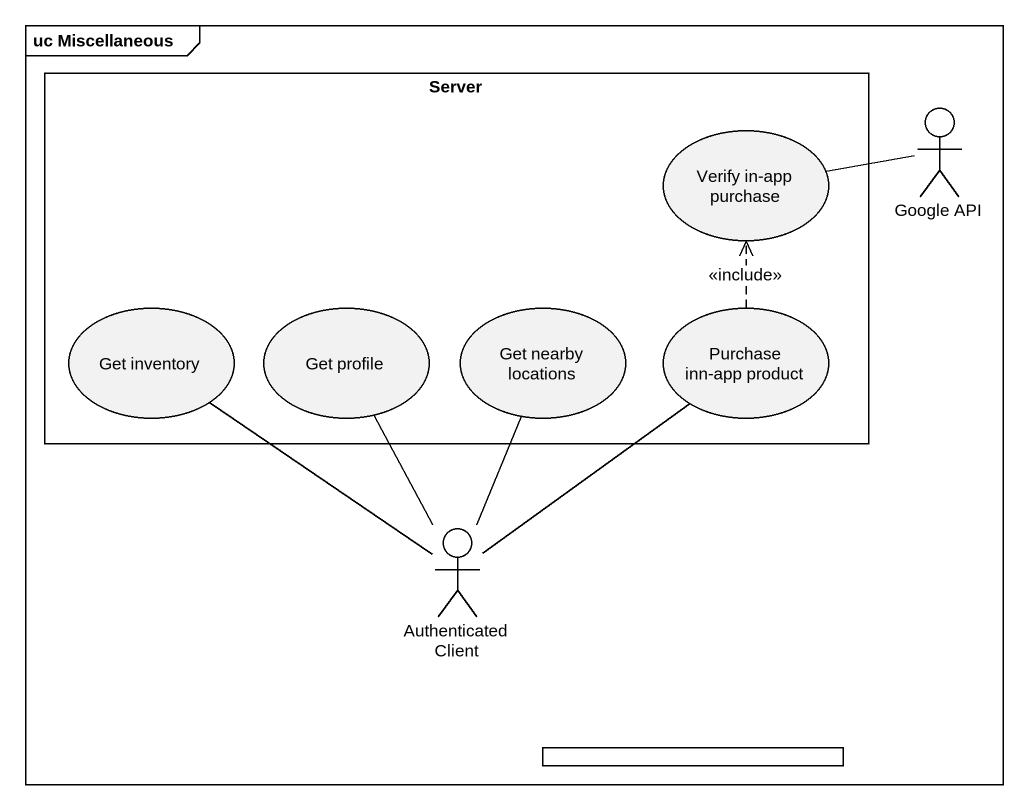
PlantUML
@startuml
mainframe uc Miscellaneous
rectangle Server {
  usecase "Verify in-app purchase" as Verify_in_app_purchase
  usecase "Get inventory" as Get_inventory
  usecase "Get profile" as Get_profile
  usecase "Get nearby locations" as Get_nearby_locations
  usecase "Purchase inn-app product" as Purchase_inn_app_product
}
actor "Google API" as Google_API
actor "Authenticated Client" as Authenticated_Client
rectangle " " as rectangle1
Verify_in_app_purchase -right- Google_API
Purchase_inn_app_product .up.> Verify_in_app_purchase : <<include>>
Authenticated_Client -up- Get_inventory
Authenticated_Client -up- Get_profile
Authenticated_Client -up- Get_nearby_locations
Authenticated_Client -up- Purchase_inn_app_product
@enduml
